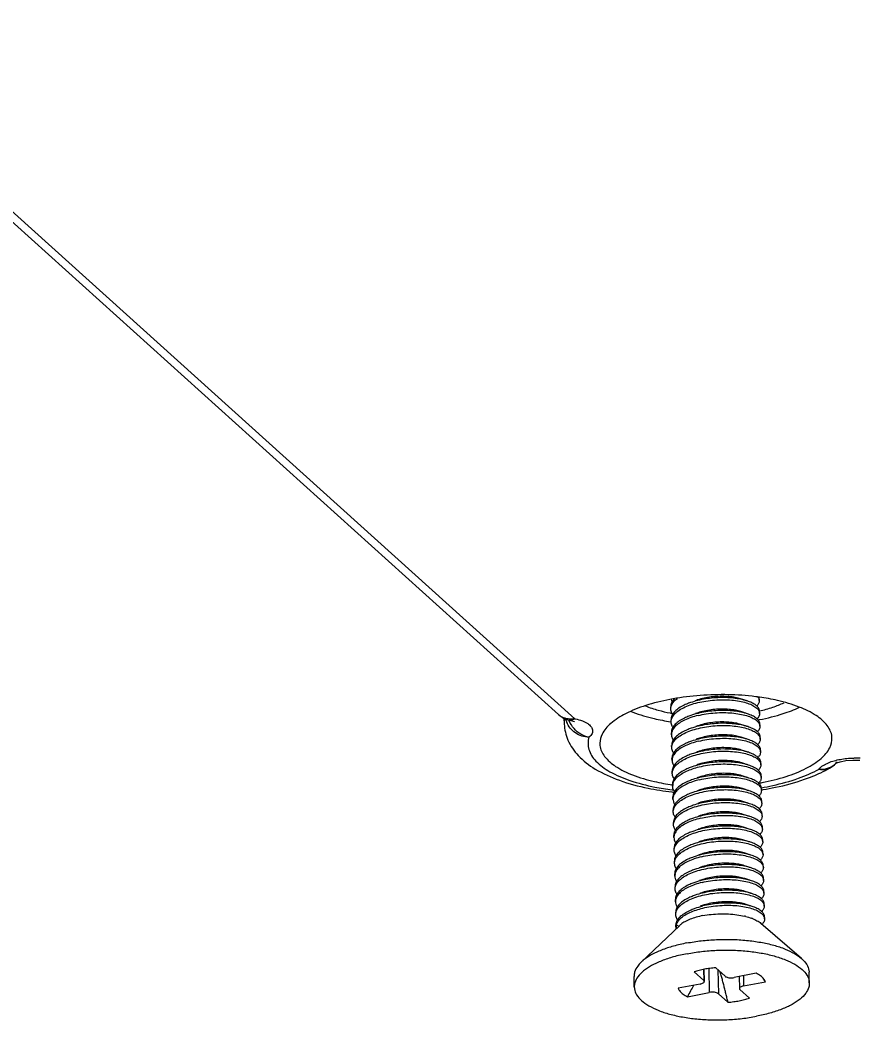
# Model space of a CAD drawing. Header units: millimetres. Extents: x 306 to 1885, y 393 to 1000.
# Drawn here: x 506.99 to 542.98, y 565.43 to 608.27 of the extents above; entities that cross this region are included whole.
import ezdxf

# ---------------------------------------------------------------- set-up
doc = ezdxf.new("R2010")
doc.units = ezdxf.units.MM

# ---------------------------------------------------------------- blocks, each defined once
blk = doc.blocks.new('u51')
at = {"color": 7}
for p, q in [((12.666, 87.54), (13.07, 87.176)), ((13.988, 87.352), (13.584, 87.717)), ((15.317, 87.478), (14.382, 87.298)), ((12.914, 87.015), (11.979, 86.835)), ((12.924, 86.583), (12.914, 87.015)), ((13.107, 86.618), (13.095, 87.13)), ((14.013, 86.326), (13.988, 87.352)), ((14.407, 86.272), (14.382, 87.298)), ((14.779, 86.94), (15.714, 87.12)), ((17.595, 87.068), (17.606, 86.61)), ((10.098, 86.887), (10.109, 86.429)), ((11.979, 86.835), (12.026, 86.744)), ((12.376, 86.477), (13.311, 86.657)), ((13.705, 86.603), (14.109, 86.239)), ((14.611, 86.306), (14.598, 86.826)), ((14.634, 86.312), (14.623, 86.78)), ((15.027, 86.415), (14.623, 86.78)), ((10.439, 85.836), (12.17, 84.339)), ((17.305, 86.002), (15.648, 84.423)), ((15.794, 84.407), (15.691, 84.464)), ((15.791, 84.559), (15.794, 84.407)), ((15.805, 84.573), (15.809, 84.421)), ((12.014, 84.146), (12.017, 84.055)), ((15.82, 83.963), (15.822, 83.871)), ((12.028, 83.596), (12.03, 83.504)), ((12.551, 83.612), (12.839, 83.518)), ((15.833, 83.413), (15.835, 83.321)), ((12.041, 83.046), (12.043, 82.954)), ((12.564, 83.062), (12.852, 82.968)), ((15.846, 82.863), (15.849, 82.771)), ((12.054, 82.496), (12.056, 82.404)), ((12.578, 82.512), (12.865, 82.418)), ((15.86, 82.312), (15.862, 82.221)), ((12.067, 81.946), (12.07, 81.854)), ((12.591, 81.962), (12.879, 81.868)), ((12.081, 81.396), (12.083, 81.304)), ((12.604, 81.411), (12.892, 81.318)), ((15.873, 81.762), (15.875, 81.671)), ((15.886, 81.212), (15.888, 81.12)), ((12.094, 80.845), (12.096, 80.754)), ((12.617, 80.861), (12.905, 80.768)), ((15.899, 80.662), (15.902, 80.57)), ((12.107, 80.295), (12.109, 80.204)), ((12.631, 80.311), (12.861, 80.249)), ((12.631, 80.311), (12.919, 80.217)), ((12.919, 80.217), (13.124, 80.164)), ((15.913, 80.112), (15.915, 80.02)), ((12.121, 79.745), (12.123, 79.653)), ((12.644, 79.761), (12.932, 79.667)), ((15.926, 79.562), (15.928, 79.47)), ((12.134, 79.195), (12.136, 79.103)), ((12.657, 79.211), (12.945, 79.117)), ((15.929, 78.814), (15.942, 78.92)), ((15.939, 79.012), (15.942, 78.92)), ((12.147, 78.645), (12.149, 78.553)), ((12.671, 78.661), (12.958, 78.567)), ((15.96, 78.402), (15.943, 78.404)), ((15.953, 78.45), (15.955, 78.37)), ((12.16, 78.095), (12.163, 78.003)), ((12.684, 78.111), (12.972, 78.017)), ((9.209, 77.68), (9.209, 77.68)), ((12.174, 77.545), (12.176, 77.453)), ((12.697, 77.56), (12.985, 77.467)), ((15.966, 77.911), (15.968, 77.82)), ((8.981, 77.494), (8.98, 77.493)), ((15.979, 77.361), (15.981, 77.269)), ((12.187, 76.994), (12.189, 76.903)), ((12.71, 77.01), (12.998, 76.917)), ((15.992, 76.811), (15.995, 76.719)), ((12.2, 76.444), (12.202, 76.353)), ((12.724, 76.46), (13.011, 76.366)), ((16.006, 76.261), (16.008, 76.169)), ((12.213, 75.894), (12.216, 75.802)), ((12.737, 75.91), (13.025, 75.816)), ((16.034, 75.698), (16.017, 75.7)), ((16.019, 75.711), (16.021, 75.619)), ((53.339, 45.641), (20.148, 75.57)), ((20.173, 75.695), (20.161, 75.702)), ((20.382, 75.631), (20.382, 75.63)), ((20.609, 75.541), (20.598, 75.8)), ((53.397, 46.038), (20.839, 75.396)), ((12.227, 75.344), (12.229, 75.252)), ((12.75, 75.36), (13.038, 75.266)), ((16.032, 75.161), (16.034, 75.069)), ((12.24, 74.794), (12.242, 74.702)), ((12.764, 74.81), (13.051, 74.716))]:
    blk.add_line(p, q, dxfattribs=at)
for points in [[(8.77, 77.414), (8.533, 77.366), (8.238, 77.34), (7.927, 77.345)], [(8.98, 77.493), (8.921, 77.465), (8.77, 77.414)], [(20.382, 75.631), (20.264, 75.661), (20.173, 75.695)]]:
    blk.add_lwpolyline(points, dxfattribs=at)
for centre, radius, start, end in [((3.915, 93.381), 12.84, 330.1641, 332.6315), ((18.82, 91.681), 8.384, 215.3131, 216.0041), ((18.728, 91.614), 8.27, 216.0046, 216.5037), ((18.66, 91.564), 8.186, 216.5039, 216.8218), ((15.447, 84.413), 0.362, 358.7368, 1.3189), ((12.323, 84.175), 0.312, 201.8932, 210.0636), ((13.287, 86.049), 2.06, 248.3206, 249.9159), ((13.565, 86.956), 3.009, 255.6161, 256.6599), ((15.459, 83.402), 0.374, 348.0734, 1.5896), ((12.349, 83.075), 0.312, 201.8821, 210.0365), ((15.485, 82.302), 0.374, 348.0734, 1.5896), ((15.525, 80.652), 0.374, 348.0734, 1.5896), ((12.394, 80.314), 0.288, 201.6256, 205.431), ((15.432, 79.045), 0.515, 331.8524, 334.5574), ((15.565, 79.001), 0.374, 348.0734, 1.5896), ((14.184, 65.916), 12.866, 99.094, 99.4244), ((14.503, 65.698), 13.093, 83.8113, 83.9526), ((14.53, 67.054), 11.652, 82.8845, 83.1856), ((14.516, 65.819), 12.971, 83.4864, 83.8116), ((15.56, 78.453), 0.392, 347.9379, 1.2358), ((14.103, 68.035), 10.459, 100.0587, 100.9044), ((12.469, 78.124), 0.312, 201.8932, 210.0636), ((15.568, 78.451), 0.385, 345.6015, 347.9217), ((15.581, 78.359), 0.374, 353.368, 359.3478), ((15.571, 78.36), 0.384, 359.3305, 1.5277), ((9.7, 76.809), 0.999, 119.4301, 137.159), ((12.089, 72.567), 5.868, 115.0199, 119.3967), ((8.105, 81.208), 3.954, 267.3839, 271.1346), ((9.519, 76.949), 0.771, 134.6573, 142.4029), ((15.605, 77.351), 0.374, 348.0734, 1.5896), ((12.496, 77.023), 0.312, 201.8821, 210.0365), ((15.631, 76.25), 0.374, 348.0734, 1.5896), ((14.156, 65.608), 10.186, 100.513, 100.9057), ((20.738, 78.291), 2.784, 257.2588, 257.7602), ((19.333, 75.234), 1.133, 20.5462, 22.5265), ((20.17, 74.654), 0.999, 47.828, 77.7487), ((19.644, 75.388), 0.907, 17.3082, 21.1793), ((19.651, 75.391), 0.9, 12.283, 17.3132), ((19.494, 75.756), 1.104, 349.5944, 2.256), ((20.353, 74.856), 0.727, 48.0278, 62.7486), ((13.939, 68.048), 7.391, 103.1867, 103.3484), ((14.681, 68.144), 7.311, 79.0906, 79.6427), ((12.574, 74.837), 0.342, 211.2106, 212.9451)]:
    blk.add_arc(centre, radius, start, end, dxfattribs=at)
for points, start_tangent, end_tangent in [([(10.098, 86.887), (10.122, 87.074), (10.254, 87.332), (10.495, 87.579), (10.837, 87.808), (11.271, 88.012), (11.784, 88.184), (12.359, 88.319)], (-0.020569, 0.999788), (0.981939, 0.189198)), ([(17.595, 87.068), (17.589, 87.142), (17.494, 87.398), (17.288, 87.641), (16.977, 87.864), (16.571, 88.06), (16.083, 88.223), (15.526, 88.348), (14.919, 88.432), (14.279, 88.471), (13.625, 88.465), (12.979, 88.414), (12.359, 88.319)], (-0.020569, 0.999788), (-0.981939, -0.189198)), ([(13.098, 87.653), (12.873, 87.602), (12.666, 87.54)], (-0.981939, -0.189198), (-0.946684, -0.322163)), ([(13.584, 87.717), (13.337, 87.691), (13.098, 87.653)], (-0.997093, -0.076193), (-0.981939, -0.189198)), ([(13.584, 87.717), (13.627, 87.531), (13.672, 87.346), (13.717, 87.16), (13.764, 86.975), (13.812, 86.791), (13.861, 86.609), (13.912, 86.428), (13.916, 86.413)], (0.224504, -0.974473), (0.272885, -0.962047)), ([(15.714, 87.12), (15.637, 87.25), (15.504, 87.37), (15.317, 87.478)], (-0.335056, 0.942198), (-0.902798, 0.430064)), ([(12.914, 87.015), (12.993, 87.037), (13.053, 87.067), (13.088, 87.102), (13.095, 87.13)], (0.981939, 0.189198), (0.001647, 0.999999)), ([(13.095, 87.13), (13.094, 87.14), (13.07, 87.176)], (0.001647, 0.999999), (-0.742655, 0.669674)), ([(13.988, 87.352), (14.038, 87.322), (14.11, 87.299), (14.198, 87.287), (14.291, 87.287), (14.382, 87.298)], (0.742655, -0.669674), (0.981939, 0.189198)), ([(15.334, 85.636), (15.909, 85.772), (16.422, 85.944), (16.856, 86.147), (17.198, 86.376), (17.439, 86.623), (17.571, 86.881), (17.595, 87.068)], (0.981939, 0.189198), (-0.020569, 0.999788)), ([(15.334, 85.636), (14.714, 85.541), (14.068, 85.49), (13.414, 85.484), (12.774, 85.524), (12.167, 85.607), (11.61, 85.733), (11.122, 85.896), (10.716, 86.092), (10.405, 86.315), (10.199, 86.558), (10.104, 86.814), (10.098, 86.887)], (-0.981939, -0.189198), (-0.020569, 0.999788)), ([(12.026, 86.744), (12.056, 86.706), (12.189, 86.585), (12.376, 86.477)], (0.566774, -0.823873), (0.902798, -0.430064)), ([(13.705, 86.603), (13.655, 86.634), (13.583, 86.656), (13.495, 86.668), (13.402, 86.669), (13.311, 86.657)], (-0.742655, 0.669674), (-0.981939, -0.189198)), ([(14.779, 86.94), (14.7, 86.919), (14.64, 86.889), (14.605, 86.853), (14.598, 86.826)], (-0.981939, -0.189198), (-0.001647, -0.999999)), ([(14.598, 86.826), (14.599, 86.816), (14.623, 86.78)], (-0.001647, -0.999999), (0.742655, -0.669674)), ([(17.305, 86.002), (17.45, 86.165), (17.582, 86.423), (17.606, 86.61)], (0.724402, 0.689378), (-0.020378, 0.999792)), ([(10.439, 85.836), (10.416, 85.856), (10.21, 86.099), (10.115, 86.355), (10.109, 86.429)], (-0.756202, 0.654338), (-0.020378, 0.999792)), ([(14.109, 86.239), (14.356, 86.264), (14.595, 86.303)], (0.997093, 0.076193), (0.981939, 0.189198)), ([(14.595, 86.303), (14.82, 86.354), (15.027, 86.415)], (0.981939, 0.189198), (0.946684, 0.322163)), ([(15.345, 85.178), (14.725, 85.083), (14.079, 85.032), (13.426, 85.026), (12.785, 85.065), (12.178, 85.149), (11.621, 85.274), (11.133, 85.437), (10.727, 85.633), (10.439, 85.836)], (-0.981939, -0.189198), (-0.756202, 0.654338)), ([(15.345, 85.178), (15.92, 85.313), (16.433, 85.485), (16.867, 85.689), (17.209, 85.918), (17.305, 86.002)], (0.981939, 0.189198), (0.724402, 0.689378)), ([(14.656, 84.006), (14.947, 84.074), (15.207, 84.162), (15.426, 84.265), (15.6, 84.381), (15.649, 84.423)], (0.981939, 0.189198), (0.724754, 0.689007)), ([(15.794, 84.407), (15.729, 84.263), (15.609, 84.123), (15.435, 83.991), (15.212, 83.871), (14.952, 83.768), (14.663, 83.685)], (-0.248706, -0.968579), (-0.971679, -0.236305)), ([(15.809, 84.405), (15.778, 84.261), (15.676, 84.099), (15.506, 83.946), (15.275, 83.808), (15.055, 83.712)], (-0.021934, -0.999759), (-0.935138, -0.354285)), ([(12.014, 84.146), (12.049, 84.279), (12.124, 84.378)], (-0.024835, 0.999692), (0.709316, 0.704891)), ([(12.033, 84.059), (12.014, 84.146)], (-0.371672, 0.928364), (-0.024835, 0.999692)), ([(12.017, 84.055), (12.032, 83.974), (12.11, 83.855), (12.248, 83.746), (12.444, 83.65), (12.551, 83.612)], (0.03012, -0.999546), (0.951019, -0.309133)), ([(14.663, 83.685), (14.308, 83.615), (13.93, 83.573), (13.553, 83.561), (13.197, 83.579), (12.87, 83.624), (12.577, 83.695), (12.336, 83.789), (12.161, 83.898), (12.053, 84.019)], (-0.971679, -0.236305), (-0.500036, 0.866005)), ([(12.526, 84.135), (12.339, 84.223), (12.17, 84.339)], (-0.929159, 0.369681), (-0.755997, 0.654575)), ([(12.818, 84.042), (12.58, 84.115)], (-0.968626, 0.248523), (-0.939091, 0.343669)), ([(14.656, 84.006), (14.301, 83.953), (13.931, 83.929), (13.56, 83.934), (13.202, 83.967), (12.871, 84.028)], (-0.981939, -0.189198), (-0.972993, 0.230836)), ([(15.74, 84.195), (15.776, 84.134), (15.82, 83.967), (15.82, 83.963)], (0.561442, -0.827516), (0.023226, -0.99973)), ([(15.82, 83.963), (15.811, 83.873)], (0.023226, -0.99973), (-0.209497, -0.977809)), ([(12.028, 83.596), (12.056, 83.719), (12.141, 83.831)], (-0.018776, 0.999824), (0.714572, 0.699562)), ([(12.046, 83.509), (12.028, 83.586), (12.028, 83.596)], (-0.373407, 0.927668), (-0.018776, 0.999824)), ([(12.551, 83.612), (12.689, 83.572), (12.977, 83.514), (13.296, 83.479), (13.636, 83.47), (13.986, 83.485), (14.333, 83.527), (14.666, 83.593)], (0.951019, -0.309133), (0.971679, 0.236305)), ([(12.839, 83.518), (12.874, 83.507), (13.115, 83.452), (13.392, 83.419), (13.693, 83.412), (14.005, 83.431), (14.312, 83.477), (14.602, 83.547), (14.773, 83.605)], (0.950694, -0.31013), (0.934339, 0.356385)), ([(15.055, 83.712), (14.991, 83.689), (14.666, 83.593)], (-0.935138, -0.354285), (-0.971679, -0.236305)), ([(15.811, 83.873), (15.788, 83.799), (15.685, 83.637), (15.517, 83.487), (15.286, 83.349), (15, 83.23), (14.677, 83.135)], (-0.209497, -0.977809), (-0.971679, -0.236305)), ([(15.068, 83.162), (15.257, 83.243), (15.483, 83.37), (15.655, 83.511), (15.769, 83.662), (15.82, 83.818), (15.822, 83.871)], (0.935107, 0.354366), (-0.026622, 0.999646)), ([(15.833, 83.413), (15.817, 83.515), (15.755, 83.642)], (-0.026622, 0.999646), (-0.556889, 0.830587)), ([(12.03, 83.504), (12.046, 83.424), (12.123, 83.305), (12.262, 83.196), (12.457, 83.1), (12.564, 83.062)], (0.03012, -0.999546), (0.951019, -0.309133)), ([(12.041, 83.046), (12.041, 83.048), (12.076, 83.18), (12.154, 83.282)], (-0.025258, 0.999681), (0.715063, 0.69906)), ([(12.074, 83.455), (12.046, 83.509)], (-0.539886, 0.841738), (-0.373407, 0.927668)), ([(14.677, 83.135), (14.326, 83.065), (13.96, 83.024), (13.591, 83.011), (13.236, 83.026), (12.906, 83.069), (12.613, 83.138), (12.372, 83.227), (12.191, 83.334), (12.074, 83.455)], (-0.971679, -0.236305), (-0.539886, 0.841738)), ([(14.679, 83.043), (14.986, 83.132), (15.068, 83.162)], (0.971679, 0.236305), (0.935107, 0.354366)), ([(14.69, 82.584), (14.997, 82.674), (15.268, 82.784), (15.494, 82.912), (15.666, 83.053), (15.78, 83.204), (15.825, 83.325)], (0.971679, 0.236305), (0.20539, 0.97868)), ([(15.081, 82.612), (15.27, 82.692), (15.496, 82.82), (15.669, 82.961), (15.782, 83.112), (15.833, 83.267), (15.835, 83.321)], (0.935107, 0.354366), (-0.026622, 0.999646)), ([(12.06, 82.959), (12.041, 83.046)], (-0.371518, 0.928426), (-0.025258, 0.999681)), ([(12.043, 82.954), (12.059, 82.874), (12.136, 82.755), (12.275, 82.646), (12.47, 82.55), (12.578, 82.512)], (0.03012, -0.999546), (0.951019, -0.309133)), ([(12.054, 82.496), (12.083, 82.618), (12.167, 82.731)], (-0.019024, 0.999819), (0.71447, 0.699666)), ([(14.69, 82.584), (14.335, 82.515), (13.959, 82.473), (13.582, 82.461), (13.226, 82.478), (12.897, 82.523), (12.603, 82.595), (12.362, 82.689), (12.187, 82.798), (12.079, 82.919)], (-0.971679, -0.236305), (-0.499649, 0.866228)), ([(12.564, 83.062), (12.703, 83.022), (12.99, 82.964), (13.309, 82.929), (13.649, 82.919), (13.999, 82.935), (14.346, 82.977), (14.679, 83.043)], (0.951019, -0.309133), (0.971679, 0.236305)), ([(12.852, 82.968), (12.991, 82.929), (13.25, 82.884), (13.54, 82.863), (13.848, 82.867), (14.159, 82.898), (14.46, 82.956), (14.737, 83.037), (14.786, 83.055)], (0.950356, -0.311166), (0.934514, 0.355927)), ([(15.838, 82.773), (15.816, 82.702), (15.714, 82.54), (15.547, 82.389), (15.315, 82.25), (15.028, 82.13), (14.703, 82.034)], (-0.209285, -0.977855), (-0.971679, -0.236305)), ([(15.095, 82.062), (15.284, 82.142), (15.509, 82.27), (15.682, 82.411), (15.795, 82.562), (15.846, 82.717), (15.848, 82.771)], (0.935107, 0.354366), (-0.026622, 0.999646)), ([(15.769, 83.091), (15.801, 83.037), (15.846, 82.87), (15.846, 82.863)], (0.554944, -0.831888), (0.022543, -0.999746)), ([(15.846, 82.863), (15.838, 82.773)], (0.022543, -0.999746), (-0.209285, -0.977855)), ([(12.073, 82.409), (12.055, 82.486), (12.054, 82.496)], (-0.373354, 0.927689), (-0.019024, 0.999819)), ([(12.057, 82.404), (12.072, 82.324), (12.149, 82.205), (12.288, 82.096), (12.484, 82), (12.591, 81.962)], (0.03012, -0.999546), (0.951019, -0.309133)), ([(12.1, 82.356), (12.073, 82.409)], (-0.537561, 0.843225), (-0.373354, 0.927689)), ([(14.703, 82.034), (14.353, 81.965), (13.987, 81.924), (13.616, 81.911), (13.259, 81.926), (12.93, 81.97), (12.638, 82.038), (12.398, 82.128), (12.217, 82.235), (12.1, 82.356)], (-0.971679, -0.236305), (-0.537561, 0.843225)), ([(12.578, 82.512), (12.716, 82.472), (13.003, 82.414), (13.322, 82.379), (13.663, 82.369), (14.012, 82.385), (14.359, 82.426), (14.692, 82.493)], (0.951019, -0.309133), (0.971679, 0.236305)), ([(12.865, 82.418), (12.881, 82.413), (13.118, 82.356), (13.392, 82.321), (13.692, 82.311), (14.003, 82.328), (14.311, 82.371), (14.603, 82.44), (14.8, 82.505)], (0.950619, -0.310361), (0.934332, 0.356403)), ([(14.692, 82.493), (14.999, 82.582), (15.081, 82.612)], (0.971679, 0.236305), (0.935107, 0.354366)), ([(15.86, 82.312), (15.843, 82.414), (15.782, 82.542)], (-0.026622, 0.999646), (-0.556889, 0.830587)), ([(12.067, 81.946), (12.101, 82.078), (12.181, 82.181)], (-0.02373, 0.999718), (0.715144, 0.698977)), ([(12.086, 81.858), (12.067, 81.946)], (-0.371985, 0.928239), (-0.02373, 0.999718)), ([(12.07, 81.854), (12.086, 81.773), (12.163, 81.655), (12.301, 81.546), (12.497, 81.45), (12.604, 81.411)], (0.03012, -0.999546), (0.951019, -0.309133)), ([(12.108, 81.814), (12.086, 81.858)], (-0.512022, 0.858972), (-0.371985, 0.928239)), ([(12.591, 81.962), (12.729, 81.922), (13.017, 81.864), (13.336, 81.829), (13.676, 81.819), (14.026, 81.835), (14.373, 81.876), (14.706, 81.943)], (0.951019, -0.309133), (0.971679, 0.236305)), ([(12.879, 81.868), (12.996, 81.834), (13.252, 81.787), (13.539, 81.763), (13.846, 81.765), (14.157, 81.794), (14.46, 81.849), (14.74, 81.928), (14.813, 81.955)], (0.950453, -0.310869), (0.934488, 0.355994)), ([(14.706, 81.943), (15.013, 82.032), (15.095, 82.062)], (0.971679, 0.236305), (0.935107, 0.354366)), ([(14.717, 81.484), (15.024, 81.574), (15.295, 81.684), (15.52, 81.811), (15.693, 81.953), (15.806, 82.103), (15.852, 82.225)], (0.971679, 0.236305), (0.20539, 0.97868)), ([(15.108, 81.512), (15.297, 81.592), (15.523, 81.72), (15.695, 81.861), (15.809, 82.012), (15.859, 82.167), (15.862, 82.221)], (0.935107, 0.354366), (-0.026622, 0.999646)), ([(15.796, 81.991), (15.825, 81.942), (15.872, 81.775), (15.873, 81.762)], (0.554887, -0.831926), (0.021636, -0.999766)), ([(12.081, 81.396), (12.111, 81.521), (12.194, 81.631)], (-0.021225, 0.999775), (0.714656, 0.699476)), ([(12.099, 81.308), (12.081, 81.39), (12.081, 81.396)], (-0.372764, 0.927926), (-0.021225, 0.999775)), ([(14.717, 81.484), (14.363, 81.415), (13.99, 81.373), (13.618, 81.361), (13.266, 81.377), (12.936, 81.421), (12.64, 81.491), (12.396, 81.584), (12.219, 81.694), (12.108, 81.814)], (-0.971679, -0.236305), (-0.512022, 0.858972)), ([(12.604, 81.411), (12.743, 81.371), (13.03, 81.314), (13.349, 81.279), (13.689, 81.269), (14.039, 81.285), (14.386, 81.326), (14.719, 81.393)], (0.951019, -0.309133), (0.971679, 0.236305)), ([(12.892, 81.318), (13.121, 81.26), (13.392, 81.223), (13.69, 81.211), (14.001, 81.225), (14.31, 81.266), (14.604, 81.332), (14.826, 81.405)], (0.95046, -0.310847), (0.934349, 0.35636)), ([(14.719, 81.393), (15.026, 81.482), (15.108, 81.512)], (0.971679, 0.236305), (0.935107, 0.354366)), ([(15.864, 81.672), (15.845, 81.607), (15.745, 81.445), (15.578, 81.293), (15.344, 81.152), (15.056, 81.03), (14.73, 80.934)], (-0.208912, -0.977934), (-0.971679, -0.236305)), ([(15.121, 80.961), (15.31, 81.042), (15.536, 81.17), (15.708, 81.311), (15.822, 81.461), (15.873, 81.617), (15.875, 81.671)], (0.935107, 0.354366), (-0.026622, 0.999646)), ([(15.809, 81.44), (15.847, 81.373), (15.886, 81.212)], (0.555306, -0.831646), (0.024318, -0.999704)), ([(15.873, 81.762), (15.864, 81.672)], (0.021636, -0.999766), (-0.208912, -0.977934)), ([(12.083, 81.304), (12.099, 81.223), (12.176, 81.105), (12.315, 80.995), (12.51, 80.9), (12.617, 80.861)], (0.03012, -0.999546), (0.951019, -0.309133)), ([(12.094, 80.845), (12.127, 80.977), (12.207, 81.081)], (-0.022904, 0.999738), (0.715168, 0.698953)), ([(12.124, 81.261), (12.099, 81.308)], (-0.523222, 0.852196), (-0.372764, 0.927926)), ([(14.73, 80.934), (14.379, 80.865), (14.008, 80.823), (13.633, 80.81), (13.276, 80.827), (12.947, 80.871), (12.658, 80.94), (12.418, 81.031), (12.238, 81.139), (12.124, 81.261)], (-0.971679, -0.236305), (-0.523222, 0.852196)), ([(14.732, 80.842), (15.039, 80.932), (15.121, 80.961)], (0.971679, 0.236305), (0.935107, 0.354366)), ([(15.878, 81.123), (15.853, 81.045), (15.749, 80.884), (15.578, 80.733), (15.347, 80.596), (15.066, 80.479), (14.743, 80.384)], (-0.209741, -0.977757), (-0.971679, -0.236305)), ([(15.135, 80.411), (15.323, 80.492), (15.549, 80.619), (15.722, 80.761), (15.835, 80.911), (15.886, 81.067), (15.888, 81.12)], (0.935107, 0.354366), (-0.026622, 0.999646)), ([(15.886, 81.212), (15.878, 81.123)], (0.024318, -0.999704), (-0.209741, -0.977757)), ([(12.113, 80.758), (12.094, 80.843), (12.094, 80.845)], (-0.372234, 0.928139), (-0.022904, 0.999738)), ([(12.096, 80.754), (12.099, 80.721), (12.147, 80.606), (12.251, 80.499), (12.408, 80.401), (12.614, 80.317), (12.631, 80.311)], (0.018176, -0.999835), (0.951069, -0.308978)), ([(12.136, 80.712), (12.113, 80.758)], (-0.518123, 0.855306), (-0.372234, 0.928139)), ([(14.743, 80.384), (14.391, 80.315), (14.02, 80.273), (13.651, 80.26), (13.299, 80.276), (12.969, 80.319), (12.672, 80.389), (12.428, 80.482), (12.249, 80.591), (12.136, 80.712)], (-0.971679, -0.236305), (-0.518123, 0.855306)), ([(12.617, 80.861), (12.756, 80.821), (13.043, 80.763), (13.362, 80.729), (13.702, 80.719), (14.052, 80.735), (14.399, 80.776), (14.732, 80.842)], (0.951019, -0.309133), (0.971679, 0.236305)), ([(12.905, 80.767), (13.001, 80.739), (13.253, 80.69), (13.539, 80.664), (13.844, 80.664), (14.156, 80.69), (14.46, 80.743), (14.742, 80.82), (14.84, 80.854)], (0.950558, -0.310548), (0.934448, 0.356101)), ([(14.756, 79.834), (15.064, 79.923), (15.335, 80.033), (15.56, 80.161), (15.733, 80.302), (15.846, 80.453), (15.891, 80.574)], (0.971679, 0.236305), (0.20539, 0.97868)), ([(15.148, 79.861), (15.337, 79.942), (15.562, 80.069), (15.735, 80.211), (15.848, 80.361), (15.899, 80.517), (15.902, 80.57)], (0.935107, 0.354366), (-0.026622, 0.999646)), ([(15.899, 80.662), (15.883, 80.764), (15.822, 80.891)], (-0.026622, 0.999646), (-0.556889, 0.830587)), ([(12.107, 80.295), (12.108, 80.316), (12.15, 80.443), (12.22, 80.531)], (-0.031888, 0.999491), (0.713761, 0.700389)), ([(12.126, 80.207), (12.107, 80.295)], (-0.368466, 0.929641), (-0.031888, 0.999491)), ([(12.11, 80.204), (12.125, 80.123), (12.203, 80.004), (12.341, 79.895), (12.537, 79.799), (12.644, 79.761)], (0.03012, -0.999546), (0.951019, -0.309133)), ([(12.872, 79.791), (12.603, 79.866), (12.385, 79.96), (12.227, 80.07), (12.134, 80.19)], (-0.976882, 0.213778), (-0.429371, 0.903128)), ([(12.861, 80.249), (13.142, 80.201), (13.45, 80.174), (13.774, 80.169), (14.104, 80.188), (14.431, 80.229), (14.745, 80.292)], (0.976882, -0.213778), (0.971679, 0.236305)), ([(13.124, 80.164), (13.393, 80.125), (13.689, 80.111), (13.999, 80.122), (14.309, 80.161), (14.605, 80.225), (14.853, 80.304)], (0.980212, -0.197949), (0.934391, 0.356248)), ([(14.745, 80.292), (15.052, 80.382), (15.135, 80.411)], (0.971679, 0.236305), (0.935107, 0.354366)), ([(15.836, 80.34), (15.873, 80.274), (15.913, 80.112)], (0.555332, -0.831629), (0.024533, -0.999699)), ([(15.913, 80.112), (15.913, 80.11), (15.904, 80.022)], (0.024533, -0.999699), (-0.209782, -0.977748)), ([(12.121, 79.745), (12.151, 79.871), (12.234, 79.981)], (-0.019748, 0.999805), (0.715034, 0.69909)), ([(12.139, 79.658), (12.121, 79.737), (12.121, 79.745)], (-0.373149, 0.927771), (-0.019748, 0.999805)), ([(12.644, 79.761), (12.782, 79.721), (13.07, 79.663), (13.389, 79.628), (13.729, 79.618), (14.079, 79.634), (14.426, 79.676), (14.759, 79.742)], (0.951019, -0.309133), (0.971679, 0.236305)), ([(14.756, 79.834), (14.446, 79.771), (14.116, 79.729), (13.781, 79.711), (13.455, 79.716), (13.151, 79.743), (12.872, 79.791)], (-0.971679, -0.236305), (-0.976882, 0.213778)), ([(12.932, 79.667), (13.007, 79.645), (13.256, 79.593), (13.538, 79.565), (13.842, 79.563), (14.154, 79.586), (14.459, 79.637), (14.744, 79.712), (14.866, 79.754)], (0.950646, -0.310276), (0.934403, 0.356217)), ([(14.759, 79.742), (15.066, 79.832), (15.148, 79.861)], (0.971679, 0.236305), (0.935107, 0.354366)), ([(15.904, 80.022), (15.879, 79.943), (15.774, 79.782), (15.604, 79.632), (15.375, 79.496), (15.092, 79.378), (14.77, 79.284)], (-0.209782, -0.977748), (-0.971679, -0.236305)), ([(15.161, 79.311), (15.35, 79.392), (15.576, 79.519), (15.748, 79.66), (15.862, 79.811), (15.912, 79.966), (15.915, 80.02)], (0.935107, 0.354366), (-0.026622, 0.999646)), ([(15.849, 79.79), (15.88, 79.737), (15.926, 79.572), (15.926, 79.562)], (0.554939, -0.831891), (0.022121, -0.999755)), ([(12.123, 79.653), (12.139, 79.573), (12.216, 79.454), (12.355, 79.345), (12.55, 79.249), (12.657, 79.211)], (0.03012, -0.999546), (0.951019, -0.309133)), ([(12.134, 79.195), (12.167, 79.326), (12.247, 79.43)], (-0.023916, 0.999714), (0.714944, 0.699181)), ([(12.166, 79.606), (12.139, 79.658)], (-0.5353, 0.844662), (-0.373149, 0.927771)), ([(14.77, 79.284), (14.418, 79.214), (14.05, 79.173), (13.684, 79.16), (13.331, 79.175), (13.001, 79.218), (12.705, 79.287), (12.462, 79.378), (12.282, 79.485), (12.166, 79.606)], (-0.971679, -0.236305), (-0.5353, 0.844662)), ([(14.772, 79.192), (15.079, 79.281), (15.161, 79.311)], (0.971679, 0.236305), (0.935107, 0.354366)), ([(15.917, 79.472), (15.898, 79.406), (15.799, 79.246), (15.632, 79.093), (15.398, 78.951), (15.109, 78.829), (14.783, 78.733)], (-0.209134, -0.977887), (-0.971679, -0.236305)), ([(15.174, 78.761), (15.363, 78.841), (15.589, 78.969), (15.761, 79.11), (15.875, 79.261), (15.926, 79.416), (15.928, 79.47)], (0.935107, 0.354366), (-0.026622, 0.999646)), ([(15.926, 79.562), (15.917, 79.472)], (0.022121, -0.999755), (-0.209134, -0.977887)), ([(12.153, 79.108), (12.134, 79.195)], (-0.371973, 0.928243), (-0.023916, 0.999714)), ([(12.136, 79.103), (12.152, 79.023), (12.229, 78.904), (12.368, 78.795), (12.563, 78.699), (12.671, 78.661)], (0.03012, -0.999546), (0.951019, -0.309133)), ([(12.147, 78.645), (12.176, 78.768), (12.26, 78.88)], (-0.018463, 0.99983), (0.714873, 0.699254)), ([(12.173, 79.066), (12.153, 79.108)], (-0.504019, 0.863692), (-0.371973, 0.928243)), ([(14.783, 78.733), (14.428, 78.664), (14.05, 78.622), (13.671, 78.61), (13.315, 78.628), (12.989, 78.672), (12.699, 78.743), (12.459, 78.836), (12.282, 78.945), (12.173, 79.066)], (-0.971679, -0.236305), (-0.504019, 0.863692)), ([(12.657, 79.211), (12.796, 79.171), (13.083, 79.113), (13.402, 79.078), (13.742, 79.068), (14.092, 79.084), (14.439, 79.126), (14.772, 79.192)], (0.951019, -0.309133), (0.971679, 0.236305)), ([(12.945, 79.117), (13.128, 79.068), (13.394, 79.027), (13.688, 79.011), (13.997, 79.02), (14.308, 79.056), (14.606, 79.118), (14.877, 79.203), (14.879, 79.204)], (0.950275, -0.311413), (0.934462, 0.356062)), ([(15.939, 79.012), (15.923, 79.113), (15.862, 79.241)], (-0.026622, 0.999646), (-0.556889, 0.830587)), ([(15.897, 78.824), (15.931, 78.924)], (0.429436, 0.903097), (0.20539, 0.97868)), ([(12.078, 78.608), (11.552, 78.51), (10.307, 78.167), (9.607, 77.885)], (-0.986502, -0.163751), (-0.905736, -0.423841)), ([(12.153, 78.528), (11.661, 78.432), (10.565, 78.122), (9.678, 77.726)], (-0.985557, -0.169344), (-0.870749, -0.491729)), ([(12.166, 78.558), (12.148, 78.634), (12.147, 78.645)], (-0.373472, 0.927642), (-0.018463, 0.99983)), ([(12.15, 78.553), (12.165, 78.473), (12.242, 78.354), (12.381, 78.245), (12.577, 78.149), (12.684, 78.111)], (0.03012, -0.999546), (0.951019, -0.309133)), ([(12.194, 78.503), (12.166, 78.558)], (-0.542925, 0.839781), (-0.373472, 0.927642)), ([(14.796, 78.183), (14.446, 78.114), (14.079, 78.073), (13.713, 78.06), (13.36, 78.075), (13.029, 78.117), (12.735, 78.186), (12.492, 78.276), (12.312, 78.382), (12.194, 78.503)], (-0.971679, -0.236305), (-0.542925, 0.839781)), ([(12.671, 78.661), (12.809, 78.621), (13.096, 78.563), (13.415, 78.528), (13.756, 78.518), (14.105, 78.534), (14.452, 78.575), (14.785, 78.642)], (0.951019, -0.309133), (0.971679, 0.236305)), ([(12.958, 78.567), (13.013, 78.55), (13.258, 78.497), (13.538, 78.466), (13.841, 78.461), (14.152, 78.483), (14.459, 78.531), (14.746, 78.604), (14.893, 78.654)], (0.950698, -0.310118), (0.934365, 0.356318)), ([(14.785, 78.642), (15.092, 78.731), (15.174, 78.761)], (0.971679, 0.236305), (0.935107, 0.354366)), ([(14.796, 78.183), (15.103, 78.273), (15.374, 78.383), (15.6, 78.511), (15.773, 78.652), (15.886, 78.802)], (0.971679, 0.236305), (0.471584, 0.881821)), ([(15.188, 78.211), (15.349, 78.278), (15.568, 78.397), (15.741, 78.528), (15.863, 78.668), (15.929, 78.814)], (0.935076, 0.354446), (0.248706, 0.968579)), ([(15.875, 78.691), (15.885, 78.675), (15.947, 78.517), (15.952, 78.461)], (0.555841, -0.831289), (0.021831, -0.999762)), ([(19.072, 76.615), (19.068, 76.715), (18.868, 77.185), (18.394, 77.612), (17.666, 77.979), (16.737, 78.26), (15.96, 78.402)], (0.024798, 0.999692), (-0.990283, 0.139065)), ([(19.536, 76.365), (19.543, 76.883), (19.239, 77.386), (18.641, 77.839), (17.784, 78.216), (16.715, 78.497), (15.974, 78.616)], (0.2965, 0.955033), (-0.992298, 0.123875)), ([(20.598, 75.8), (20.436, 76.491), (19.996, 77.147), (19.27, 77.725), (18.232, 78.21), (17.007, 78.546), (15.988, 78.707)], (-0.043146, 0.999069), (-0.993544, 0.113445)), ([(12.125, 78.305), (11.09, 78.043), (10.228, 77.692), (9.595, 77.275), (9.22, 76.811), (9.127, 76.375)], (-0.981939, -0.189198), (0.053015, -0.998594)), ([(12.16, 78.095), (12.195, 78.228), (12.274, 78.33)], (-0.024835, 0.999692), (0.715042, 0.699081)), ([(12.179, 78.007), (12.16, 78.095)], (-0.371672, 0.928364), (-0.024835, 0.999692)), ([(12.163, 78.003), (12.178, 77.922), (12.256, 77.804), (12.394, 77.695), (12.59, 77.599), (12.697, 77.56)], (0.03012, -0.999546), (0.951019, -0.309133)), ([(14.81, 77.633), (14.454, 77.563), (14.077, 77.521), (13.699, 77.51), (13.343, 77.527), (13.016, 77.572), (12.723, 77.643), (12.482, 77.737), (12.307, 77.847), (12.199, 77.967)], (-0.971679, -0.236305), (-0.500036, 0.866005)), ([(12.684, 78.111), (12.822, 78.071), (13.109, 78.013), (13.429, 77.978), (13.769, 77.968), (14.118, 77.984), (14.466, 78.025), (14.798, 78.092)], (0.951019, -0.309133), (0.971679, 0.236305)), ([(12.972, 78.017), (13.133, 77.973), (13.395, 77.93), (13.687, 77.911), (13.995, 77.918), (14.307, 77.951), (14.606, 78.011), (14.88, 78.094), (14.906, 78.104)], (0.950289, -0.311369), (0.934532, 0.355878)), ([(14.798, 78.092), (15.089, 78.176), (15.188, 78.211)], (0.971679, 0.236305), (0.935076, 0.354446)), ([(15.94, 78.356), (15.875, 78.211), (15.755, 78.071), (15.581, 77.939), (15.358, 77.819), (15.098, 77.716), (14.81, 77.633)], (-0.248706, -0.968579), (-0.971679, -0.236305)), ([(15.201, 77.661), (15.39, 77.741), (15.615, 77.869), (15.788, 78.01), (15.902, 78.161), (15.952, 78.316)], (0.935107, 0.354366), (0.115856, 0.993266)), ([(15.889, 78.14), (15.922, 78.082), (15.966, 77.916), (15.966, 77.911)], (0.55501, -0.831844), (0.023226, -0.99973)), ([(9.509, 77.576), (9.281, 77.457), (9.029, 77.371), (8.769, 77.312)], (-0.836266, -0.548324), (-0.984005, -0.178141)), ([(9.318, 77.695), (9.015, 77.532), (8.977, 77.497)], (-0.959956, -0.280152), (-0.711441, -0.702746)), ([(9.678, 77.726), (9.433, 77.749), (9.213, 77.682), (9.209, 77.68)], (-0.96503, 0.262139), (-0.870685, -0.49184)), ([(9.678, 77.726), (9.318, 77.695)], (-0.994971, 0.100159), (-0.959956, -0.280152)), ([(9.678, 77.726), (9.509, 77.576)], (-0.610359, -0.792125), (-0.836266, -0.548324)), ([(12.174, 77.545), (12.203, 77.667), (12.287, 77.78)], (-0.018776, 0.999824), (0.714572, 0.699562)), ([(12.192, 77.458), (12.174, 77.535), (12.174, 77.545)], (-0.373407, 0.927668), (-0.018776, 0.999824)), ([(12.697, 77.56), (12.835, 77.52), (13.123, 77.463), (13.442, 77.428), (13.782, 77.418), (14.132, 77.434), (14.479, 77.475), (14.812, 77.541)], (0.951019, -0.309133), (0.971679, 0.236305)), ([(12.985, 77.467), (13.02, 77.456), (13.261, 77.4), (13.538, 77.368), (13.839, 77.36), (14.151, 77.38), (14.458, 77.425), (14.748, 77.496), (14.919, 77.554)], (0.950694, -0.31013), (0.934339, 0.356385)), ([(14.812, 77.541), (15.119, 77.631), (15.201, 77.661)], (0.971679, 0.236305), (0.935107, 0.354366)), ([(15.957, 77.822), (15.934, 77.747), (15.831, 77.585), (15.663, 77.436), (15.432, 77.298), (15.146, 77.178), (14.823, 77.083)], (-0.209497, -0.977809), (-0.971679, -0.236305)), ([(15.214, 77.11), (15.403, 77.191), (15.629, 77.319), (15.801, 77.46), (15.915, 77.61), (15.966, 77.766), (15.968, 77.82)], (0.935107, 0.354366), (-0.026622, 0.999646)), ([(15.979, 77.361), (15.963, 77.463), (15.901, 77.59)], (-0.026622, 0.999646), (-0.556889, 0.830587)), ([(15.966, 77.911), (15.957, 77.822)], (0.023226, -0.99973), (-0.209497, -0.977809)), ([(8.769, 77.312), (8.494, 77.274), (8.184, 77.255)], (-0.984005, -0.178141), (-0.999809, -0.019567)), ([(12.176, 77.453), (12.192, 77.372), (12.269, 77.254), (12.408, 77.144), (12.603, 77.049), (12.71, 77.01)], (0.03012, -0.999546), (0.951019, -0.309133)), ([(12.187, 76.994), (12.187, 76.996), (12.222, 77.128), (12.3, 77.23)], (-0.025258, 0.999681), (0.715063, 0.69906)), ([(12.22, 77.404), (12.192, 77.458)], (-0.539886, 0.841738), (-0.373407, 0.927668)), ([(14.823, 77.083), (14.472, 77.014), (14.106, 76.972), (13.737, 76.959), (13.382, 76.975), (13.052, 77.018), (12.759, 77.086), (12.518, 77.176), (12.337, 77.283), (12.22, 77.404)], (-0.971679, -0.236305), (-0.539886, 0.841738)), ([(14.825, 76.991), (15.132, 77.081), (15.214, 77.11)], (0.971679, 0.236305), (0.935107, 0.354366)), ([(14.836, 76.533), (15.143, 76.622), (15.414, 76.732), (15.64, 76.86), (15.812, 77.001), (15.926, 77.152), (15.971, 77.273)], (0.971679, 0.236305), (0.20539, 0.97868)), ([(15.227, 76.56), (15.416, 76.641), (15.642, 76.768), (15.815, 76.91), (15.928, 77.06), (15.979, 77.216), (15.981, 77.269)], (0.935107, 0.354366), (-0.026622, 0.999646)), ([(12.206, 76.907), (12.187, 76.994)], (-0.371518, 0.928426), (-0.025258, 0.999681)), ([(12.189, 76.903), (12.205, 76.822), (12.282, 76.704), (12.421, 76.594), (12.616, 76.499), (12.724, 76.46)], (0.03012, -0.999546), (0.951019, -0.309133)), ([(12.2, 76.444), (12.229, 76.567), (12.313, 76.68)], (-0.019024, 0.999819), (0.71447, 0.699666)), ([(14.836, 76.533), (14.481, 76.463), (14.105, 76.421), (13.728, 76.409), (13.372, 76.427), (13.043, 76.472), (12.749, 76.543), (12.508, 76.637), (12.333, 76.747), (12.225, 76.867)], (-0.971679, -0.236305), (-0.499649, 0.866228)), ([(12.71, 77.01), (12.849, 76.97), (13.136, 76.912), (13.455, 76.878), (13.795, 76.868), (14.145, 76.884), (14.492, 76.925), (14.825, 76.991)], (0.951019, -0.309133), (0.971679, 0.236305)), ([(12.998, 76.916), (13.137, 76.878), (13.396, 76.832), (13.686, 76.811), (13.994, 76.816), (14.305, 76.847), (14.606, 76.904), (14.883, 76.985), (14.932, 77.003)], (0.950356, -0.311166), (0.934514, 0.355927)), ([(15.984, 76.721), (15.962, 76.65), (15.86, 76.488), (15.693, 76.338), (15.461, 76.199), (15.174, 76.078), (14.849, 75.983)], (-0.209285, -0.977855), (-0.971679, -0.236305)), ([(15.241, 76.01), (15.43, 76.091), (15.655, 76.218), (15.828, 76.359), (15.941, 76.51), (15.992, 76.666), (15.994, 76.719)], (0.935107, 0.354366), (-0.026622, 0.999646)), ([(15.915, 77.039), (15.947, 76.985), (15.992, 76.819), (15.992, 76.811)], (0.554944, -0.831888), (0.022543, -0.999746)), ([(15.992, 76.811), (15.984, 76.721)], (0.022543, -0.999746), (-0.209285, -0.977855)), ([(9.127, 76.375), (9.13, 76.335), (9.33, 75.865), (9.803, 75.438), (10.532, 75.071), (11.461, 74.79), (12.234, 74.649)], (0.053015, -0.998594), (0.990227, -0.139466)), ([(12.219, 76.357), (12.201, 76.435), (12.2, 76.444)], (-0.373354, 0.927689), (-0.019024, 0.999819)), ([(12.203, 76.353), (12.218, 76.272), (12.296, 76.153), (12.434, 76.044), (12.63, 75.948), (12.737, 75.91)], (0.03012, -0.999546), (0.951019, -0.309133)), ([(12.246, 76.304), (12.219, 76.357)], (-0.537561, 0.843225), (-0.373354, 0.927689)), ([(14.849, 75.983), (14.499, 75.914), (14.133, 75.872), (13.762, 75.859), (13.405, 75.875), (13.076, 75.918), (12.784, 75.986), (12.544, 76.076), (12.363, 76.183), (12.246, 76.304)], (-0.971679, -0.236305), (-0.537561, 0.843225)), ([(12.724, 76.46), (12.862, 76.42), (13.149, 76.362), (13.468, 76.328), (13.809, 76.318), (14.158, 76.333), (14.505, 76.375), (14.838, 76.441)], (0.951019, -0.309133), (0.971679, 0.236305)), ([(13.011, 76.366), (13.027, 76.362), (13.264, 76.304), (13.538, 76.269), (13.838, 76.26), (14.149, 76.276), (14.457, 76.32), (14.749, 76.388), (14.946, 76.453)], (0.950619, -0.310361), (0.934332, 0.356403)), ([(14.838, 76.441), (15.145, 76.531), (15.227, 76.56)], (0.971679, 0.236305), (0.935107, 0.354366)), ([(16.006, 76.261), (15.989, 76.363), (15.928, 76.49)], (-0.026622, 0.999646), (-0.556889, 0.830587)), ([(16.073, 74.745), (17.107, 75.007), (17.969, 75.358), (18.603, 75.775), (18.978, 76.239), (19.072, 76.615)], (0.981939, 0.189198), (0.024798, 0.999692)), ([(20.124, 75.576), (19.819, 75.667), (19.591, 75.782), (19.452, 75.904), (19.386, 76.04), (19.404, 76.197), (19.536, 76.365)], (-0.975369, 0.220579), (0.760388, 0.649469)), ([(19.536, 76.365), (19.84, 76.313), (20.118, 76.177), (20.341, 75.972), (20.49, 75.716)], (0.999569, -0.029343), (0.361286, -0.932455)), ([(19.536, 76.365), (19.88, 76.239), (20.175, 75.994), (20.379, 75.668)], (0.985211, -0.171347), (0.38308, -0.923715)), ([(12.213, 75.894), (12.247, 76.027), (12.327, 76.13)], (-0.02373, 0.999718), (0.715144, 0.698977)), ([(12.232, 75.807), (12.213, 75.894)], (-0.371985, 0.928239), (-0.02373, 0.999718)), ([(12.737, 75.91), (12.875, 75.87), (13.163, 75.812), (13.482, 75.777), (13.822, 75.767), (14.172, 75.783), (14.519, 75.825), (14.852, 75.891)], (0.951019, -0.309133), (0.971679, 0.236305)), ([(13.025, 75.816), (13.142, 75.783), (13.398, 75.735), (13.685, 75.712), (13.992, 75.714), (14.304, 75.743), (14.606, 75.797), (14.886, 75.877), (14.959, 75.903)], (0.950453, -0.310869), (0.934488, 0.355994)), ([(14.852, 75.891), (15.159, 75.981), (15.241, 76.01)], (0.971679, 0.236305), (0.935107, 0.354366)), ([(14.863, 75.433), (15.17, 75.522), (15.441, 75.632), (15.666, 75.76), (15.839, 75.901), (15.952, 76.052), (15.998, 76.173)], (0.971679, 0.236305), (0.20539, 0.97868)), ([(15.254, 75.46), (15.443, 75.541), (15.669, 75.668), (15.841, 75.809), (15.955, 75.96), (16.005, 76.115), (16.008, 76.169)], (0.935107, 0.354366), (-0.026622, 0.999646)), ([(15.942, 75.939), (15.971, 75.89), (16.018, 75.724), (16.019, 75.711)], (0.554887, -0.831926), (0.021636, -0.999766)), ([(12.229, 75.61), (11.216, 75.353), (10.523, 75.083)], (-0.981939, -0.189198), (-0.905268, -0.42484)), ([(12.216, 75.802), (12.232, 75.722), (12.309, 75.603), (12.448, 75.494), (12.643, 75.398), (12.75, 75.36)], (0.03012, -0.999546), (0.951019, -0.309133)), ([(12.227, 75.344), (12.257, 75.469), (12.34, 75.579)], (-0.021225, 0.999775), (0.714656, 0.699476)), ([(12.254, 75.763), (12.232, 75.807)], (-0.512022, 0.858972), (-0.371985, 0.928239)), ([(14.863, 75.433), (14.51, 75.363), (14.136, 75.321), (13.764, 75.309), (13.412, 75.325), (13.082, 75.369), (12.786, 75.44), (12.543, 75.533), (12.365, 75.642), (12.254, 75.763)], (-0.971679, -0.236305), (-0.512022, 0.858972)), ([(14.865, 75.341), (15.172, 75.43), (15.254, 75.46)], (0.971679, 0.236305), (0.935107, 0.354366)), ([(16.01, 75.621), (15.991, 75.555), (15.891, 75.394), (15.724, 75.241), (15.49, 75.1), (15.202, 74.978), (14.876, 74.882)], (-0.208912, -0.977934), (-0.971679, -0.236305)), ([(15.267, 74.91), (15.456, 74.99), (15.682, 75.118), (15.854, 75.259), (15.968, 75.41), (16.019, 75.565), (16.021, 75.619)], (0.935107, 0.354366), (-0.026622, 0.999646)), ([(16.019, 75.711), (16.01, 75.621)], (0.021636, -0.999766), (-0.208912, -0.977934)), ([(17.725, 75.264), (17.657, 75.291), (16.747, 75.565), (16.034, 75.698)], (-0.926335, 0.376702), (-0.989593, 0.143893)), ([(20.148, 75.57), (20.344, 75.636)], (0.813851, 0.581074), (0.997708, -0.067667)), ([(20.148, 75.57), (20.429, 75.58)], (0.981939, 0.189198), (0.99199, -0.126315)), ([(20.344, 75.636), (20.382, 75.63)], (0.997708, -0.067667), (0.970569, -0.240824)), ([(20.429, 75.58), (20.686, 75.502)], (0.99199, -0.126315), (0.889094, -0.457725)), ([(12.233, 75.239), (11.658, 75.076), (11.181, 74.888)], (-0.972984, -0.230873), (-0.908907, -0.416998)), ([(12.245, 75.257), (12.227, 75.339), (12.227, 75.344)], (-0.372764, 0.927926), (-0.021225, 0.999775)), ([(12.229, 75.252), (12.245, 75.172), (12.322, 75.053), (12.461, 74.944), (12.656, 74.848), (12.764, 74.81)], (0.03012, -0.999546), (0.951019, -0.309133)), ([(12.24, 74.794), (12.273, 74.925), (12.353, 75.029)], (-0.022904, 0.999738), (0.715168, 0.698953)), ([(12.27, 75.209), (12.245, 75.257)], (-0.523222, 0.852196), (-0.372764, 0.927926)), ([(14.876, 74.882), (14.525, 74.813), (14.154, 74.771), (13.779, 74.759), (13.422, 74.775), (13.093, 74.819), (12.804, 74.888), (12.564, 74.979), (12.384, 75.087), (12.27, 75.209)], (-0.971679, -0.236305), (-0.523222, 0.852196)), ([(12.75, 75.36), (12.889, 75.32), (13.176, 75.262), (13.495, 75.227), (13.835, 75.217), (14.185, 75.233), (14.532, 75.275), (14.865, 75.341)], (0.951019, -0.309133), (0.971679, 0.236305)), ([(13.038, 75.266), (13.267, 75.208), (13.538, 75.171), (13.836, 75.159), (14.147, 75.174), (14.456, 75.214), (14.75, 75.28), (14.972, 75.353)], (0.95046, -0.310847), (0.934349, 0.35636)), ([(16.024, 75.071), (15.999, 74.993), (15.895, 74.832), (15.747, 74.698)], (-0.209741, -0.977757), (-0.800508, -0.599322)), ([(15.875, 74.717), (15.981, 74.86), (16.032, 75.015), (16.034, 75.069)], (0.691676, 0.722208), (-0.026622, 0.999646)), ([(15.955, 75.389), (15.993, 75.322), (16.032, 75.161)], (0.555306, -0.831646), (0.024318, -0.999704)), ([(16.032, 75.161), (16.024, 75.071)], (0.024318, -0.999704), (-0.209741, -0.977757)), ([(17.115, 75.022), (16.569, 75.206), (16.065, 75.323)], (-0.925728, 0.378189), (-0.981923, 0.189278)), ([(12.234, 74.649), (12.551, 74.609), (13.723, 74.54), (14.923, 74.586), (16.073, 74.745)], (0.990227, -0.139466), (0.981939, 0.189198)), ([(12.259, 74.707), (12.24, 74.792), (12.24, 74.794)], (-0.372234, 0.928139), (-0.022904, 0.999738)), ([(12.242, 74.702), (12.245, 74.669), (12.247, 74.659)], (0.018176, -0.999835), (0.204116, -0.978947)), ([(12.282, 74.66), (12.259, 74.707)], (-0.518123, 0.855306), (-0.372234, 0.928139)), ([(12.764, 74.81), (12.902, 74.77), (13.189, 74.712), (13.508, 74.677), (13.849, 74.667), (14.198, 74.683), (14.545, 74.724), (14.878, 74.791)], (0.951019, -0.309133), (0.971679, 0.236305)), ([(13.051, 74.716), (13.148, 74.688), (13.4, 74.638), (13.685, 74.612), (13.99, 74.612), (14.302, 74.639), (14.606, 74.691), (14.888, 74.768), (14.986, 74.803)], (0.950558, -0.310548), (0.934448, 0.356101)), ([(14.878, 74.791), (15.185, 74.88), (15.267, 74.91)], (0.971679, 0.236305), (0.935107, 0.354366)), ([(16.02, 74.739), (15.968, 74.84)], (-0.349657, 0.936878), (-0.556889, 0.830587))]:
    blk.add_spline(points, degree=3, dxfattribs=dict(at, start_tangent=start_tangent, end_tangent=end_tangent))
blk = doc.blocks.new('u15')
blk.add_blockref('u51', (-79.896, 115.482))

msp = doc.modelspace()

# ---------------------------------------------------------------- block references
at = {"rotation": 180}
msp.add_blockref('u15', (471.008, 769.39), dxfattribs=at)

doc.saveas('drawing.dxf')
